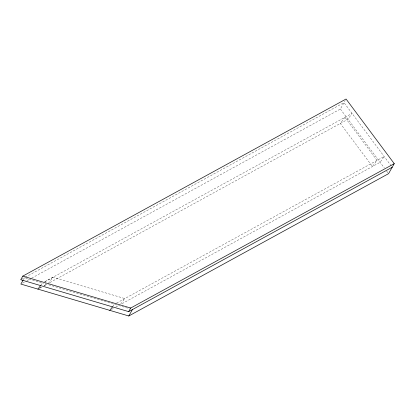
<?xml version="1.0" encoding="UTF-8"?>
<svg xmlns="http://www.w3.org/2000/svg" width="415" height="415" viewBox="0 0 415 415"><rect width="100%" height="100%" fill="white"/><g stroke="black" fill="none" stroke-linecap="round" stroke-linejoin="round"><path stroke-width="0.31" stroke-dasharray="2.08 1.56" d="M23.292 279.798L24.506 277.661L42.538 282.994L40.997 285.032M31.67 278.149L340.383 109.031L345.192 100.565M48.353 283.404L52.954 277.277L124.827 298.567L120.205 304.683M112.896 306.296L114.436 304.257L43.155 283.18M21.321 279.409L24.729 277.542M25.294 277.23L344.019 102.624L392.201 167.261M22.571 283.134L26.55 280.955M27.12 280.644L31.099 278.46M44.727 281.79L52.954 277.277M44.81 281.749L352.07 113.425L347.993 119.24L49.271 282.89M39.617 288.176L41.889 286.931M44.161 285.686L46.999 284.135M116.625 303.059L384.171 156.486L380.093 162.306L121.17 304.148M111.453 309.471L113.788 308.195M115.832 307.074L118.903 305.393M39.56 288.207L41.759 287.009M43.959 285.805L46.703 284.306M115.059 304.439L129.324 308.656M340.383 109.031L384.332 167.987M386.64 171.084L388.565 173.667M344.953 117.321L340.331 123.437L372.431 166.503L377.053 160.387L344.953 117.321"/><path stroke-width="0.62" d="M22.991 280.333L20.864 284.068L128.785 315.981L388.565 173.667L394.25 163.655L346.069 99.019L22.799 276.115L20.75 279.72L128.671 311.634L392.201 167.261M128.671 311.634L130.715 308.029L394.25 163.655M128.785 315.981L132.421 309.574M37.915 289.11L40.608 285.541M109.814 310.373L112.512 306.804M22.799 276.115L130.715 308.029"/></g></svg>
